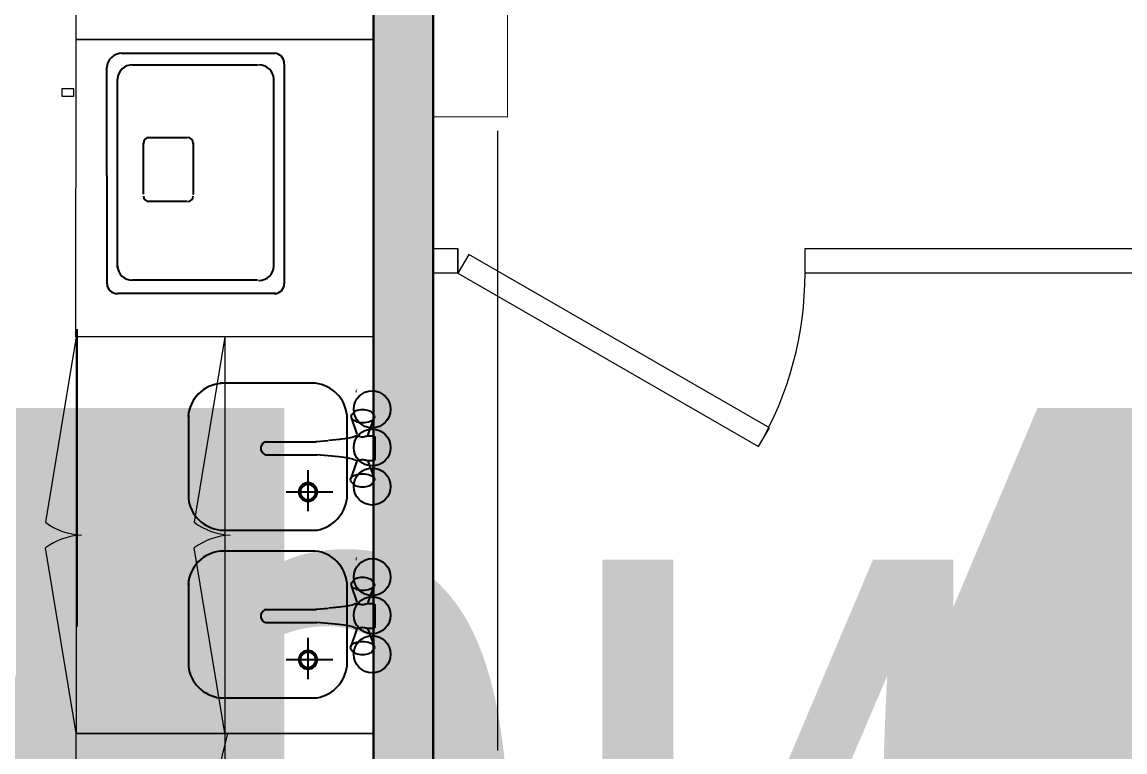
# Model space of a CAD drawing. Header units: millimetres. Extents: x -13407 to 158044, y -108832 to 109387.
# Drawn here: x 13611 to 15835, y 63797 to 65269 of the extents above; entities that cross this region are included whole.
import ezdxf
from ezdxf.enums import TextEntityAlignment as Align

# ---------------------------------------------------------------- set-up
doc = ezdxf.new("R2018")
doc.units = ezdxf.units.MM
doc.linetypes.add('CENTER', pattern=[2, 1.25, -0.25, 0.25, -0.25])
doc.layers.get('Defpoints').update_dxf_attribs({"color": 6})
for name, color, linetype, lineweight in [('АР_Двери', 5, 'Continuous', 18), ('АР_Маркер экспликации', 239, 'Continuous', 13), ('АР_Номер помещения', 1, 'Continuous', 25), ('АР_Оси', 193, 'Continuous', 9), ('АР_Перегородки газоблок', 165, 'Continuous', 30), ('АР_Перегородки газоблок_Штрих', 165, 'Continuous', 5), ('АР_Перегородки сантехнические', 216, 'Continuous', 9), ('АР_Помещения_площадь', 19, 'Continuous', 9), ('ТХ_мебель передв', 250, 'Continuous', 13), ('ТХ_мебель_стац', 250, 'Continuous', 13), ('ТХ_ОСНОВНОЙ', 103, 'Continuous', 25)]:
    doc.layers.add(name, color=color, linetype=linetype, lineweight=lineweight)
doc.layers.add('АР_Названия помещений', color=124, linetype='Continuous', lineweight=5, plot=False)
for name, color, linetype in [('ТХ', 7, 'Continuous'), ('ТХ_ВК_оборуд.ТХ', 250, 'Continuous'), ('ТХ_обор_бытовое', 14, 'Continuous'), ('ТХ_оборуд_учебн', 80, 'Continuous')]:
    doc.layers.add(name, color=color, linetype=linetype)
doc.styles.add('ISOCPEUR', font='isocpeur.ttf', dxfattribs={"width": 0.7})
doc.styles.get("Standard").update_dxf_attribs({"font": 'arial.ttf'})

# ---------------------------------------------------------------- blocks, each defined once
blk = doc.blocks.new('*U250')
for p, q in [((0, 0), (0, 50)), ((700, 0), (700, 50))]:
    blk.add_line(p, q)
blk.add_lwpolyline([(0, 0), (606.2, -350), (628.1, -312.1), (21.9, 37.9)], close=True)
blk.add_arc((0, 0), 700, 330, 0)
blk = doc.blocks.new('*U374')
at = {"layer": 'Defpoints', "color": 7, "style": 'ISOCPEUR', "width": 0.7}
blk.add_attdef('ПЛОЩАДЬ_ПОМЕЩЕНИЯ', text='', height=200, dxfattribs=at).set_placement((-10334.3, 590.5), align=Align.MIDDLE_RIGHT)
at = {"layer": 'Defpoints', "color": 7, "style": 'ISOCPEUR', "width": 0.7, "flags": 1}
blk.add_attdef('КАТЕГОРИЯ', (-499.2, -2092.2), '', height=250, dxfattribs=at)
at = {"layer": 'АР_Номер помещения', "color": 7, "style": 'ISOCPEUR', "width": 0.7}
blk.add_attdef('НОМЕР_ПОМЕЩЕНИЯ', text='', height=300, dxfattribs=at).set_placement((-13678.2, 5596.2), align=Align.MIDDLE_CENTER)
at = {"layer": 'АР_Помещения_площадь', "color": 7, "lineweight": 30, "width": 0.7, "flags": 104}
blk.add_attdef('ИМЯ_ПОМЕЩЕНИЯ', text='', height=100, dxfattribs=at).set_placement((157.6, 1217.1), align=Align.MIDDLE_CENTER)
blk = doc.blocks.new('*U375')
at = {"layer": 'Defpoints', "color": 7, "style": 'ISOCPEUR', "width": 0.7}
blk.add_attdef('ПЛОЩАДЬ_ПОМЕЩЕНИЯ', text='', height=200, dxfattribs=at).set_placement((-14940.3, 650.1), align=Align.MIDDLE_RIGHT)
at = {"layer": 'Defpoints', "color": 7, "style": 'ISOCPEUR', "width": 0.7, "flags": 1}
blk.add_attdef('КАТЕГОРИЯ', (-499.2, -2092.2), '', height=250, dxfattribs=at)
at = {"layer": 'АР_Номер помещения', "color": 7, "style": 'ISOCPEUR', "width": 0.7}
blk.add_attdef('НОМЕР_ПОМЕЩЕНИЯ', text='', height=300, dxfattribs=at).set_placement((-17961.7, 2522.7), align=Align.MIDDLE_CENTER)
at = {"layer": 'АР_Помещения_площадь', "color": 7, "lineweight": 30, "width": 0.7, "flags": 104}
blk.add_attdef('ИМЯ_ПОМЕЩЕНИЯ', text='', height=100, dxfattribs=at).set_placement((157.6, 1217.1), align=Align.MIDDLE_CENTER)
blk = doc.blocks.new('шкаф мойка 2-х 800х600')
at = {"extrusion": (-6.19743e-05, -0.000470712, 1)}
for p, q in [((-12240, -147209, 0), (-12178.1, -147583.1, 0)), ((-12240, -147909, -0.1), (-12240, -147309, 0.1)), ((-12240, -148009, 0), (-12178.1, -147634.9, 0))]:
    blk.add_line(p, q, dxfattribs=at)
blk.add_lwpolyline([(-12240, -148009), (-12240, -147209), (-12840, -147209), (-12840, -148009)], close=True)
for centre, radius, start, end in [((-12257, -147476.8, 70.2), 132.3, 272.7246, 306.5699), ((-12256.4, -147739.6, 70.2), 130.8, 53.2335, 87.489)]:
    blk.add_arc(centre, radius, start, end, dxfattribs=at)
at = {"layer": 'ТХ_ВК_оборуд.ТХ'}
for p, q in [((-12707.6, -147318.5), (-12707.7, -147401.6)), ((-12757.5, -147357.2), (-12663.3, -147357.3)), ((-12841.4, -147382.3), (-12841, -147380.2)), ((-12841, -147384.4), (-12841.4, -147382.3)), ((-12841, -147380.2), (-12839.9, -147378.2)), ((-12839.9, -147386.4), (-12841, -147384.4)), ((-12839.9, -147386.4), (-12841, -147384.4)), ((-12829.2, -147418), (-12841, -147384.4)), ((-12839.9, -147378.2), (-12836.2, -147373.7)), ((-12838.2, -147388.3), (-12839.9, -147386.4)), ((-12838.2, -147388.3), (-12839.9, -147386.4)), ((-12835.8, -147390), (-12838.2, -147388.3)), ((-12835.8, -147390), (-12838.2, -147388.3)), ((-12836.2, -147373.7), (-12834.7, -147372.1)), ((-12834.7, -147372.1), (-12832.7, -147370.7)), ((-12832.7, -147370.7), (-12830.2, -147369.4)), ((-12830.2, -147369.4), (-12827.4, -147368.4)), ((-12827.4, -147368.4), (-12824.2, -147367.7)), ((-12824.2, -147367.7), (-12820.8, -147367.2)), ((-12820.8, -147367.2), (-12817.4, -147367.1)), ((-12817.4, -147367.1), (-12813.9, -147367.2)), ((-12813.9, -147367.2), (-12810.5, -147367.7)), ((-12810.5, -147367.7), (-12807.4, -147368.4)), ((-12807.4, -147368.4), (-12804.5, -147369.4)), ((-12805.6, -147418), (-12793.7, -147384.4)), ((-12804.5, -147369.4), (-12802.1, -147370.7)), ((-12802.1, -147370.7), (-12800.1, -147372.1)), ((-12800.1, -147372.1), (-12798.6, -147373.7)), ((-12796.6, -147388.3), (-12799, -147390)), ((-12794.8, -147378.2), (-12798.6, -147373.7)), ((-12794.8, -147386.4), (-12796.6, -147388.3)), ((-12794.8, -147378.2), (-12793.7, -147380.2)), ((-12793.7, -147384.4), (-12794.8, -147386.4)), ((-12793.7, -147380.2), (-12793.4, -147382.3)), ((-12793.4, -147382.3), (-12793.7, -147384.4)), ((-12832.8, -147391.5), (-12835.8, -147390)), ((-12832.8, -147391.5), (-12835.8, -147390)), ((-12829.4, -147392.7), (-12832.8, -147391.5)), ((-12829.4, -147392.7), (-12832.8, -147391.5)), ((-12825.6, -147393.6), (-12829.4, -147392.7)), ((-12825.6, -147393.6), (-12829.4, -147392.7)), ((-12821.5, -147394.1), (-12825.6, -147393.6)), ((-12821.5, -147394.1), (-12825.6, -147393.6)), ((-12817.4, -147394.3), (-12821.5, -147394.1)), ((-12817.4, -147394.3), (-12821.5, -147394.1)), ((-12813.2, -147394.1), (-12817.4, -147394.3)), ((-12813.2, -147394.1), (-12817.4, -147394.3)), ((-12809.2, -147393.6), (-12813.2, -147394.1)), ((-12809.2, -147393.6), (-12813.2, -147394.1)), ((-12805.4, -147392.7), (-12809.2, -147393.6)), ((-12805.4, -147392.7), (-12809.2, -147393.6)), ((-12801.9, -147391.5), (-12805.4, -147392.7)), ((-12801.9, -147391.5), (-12805.4, -147392.7)), ((-12799, -147390), (-12801.9, -147391.5)), ((-12799, -147390), (-12801.9, -147391.5)), ((-12842.4, -147423.6), (-12842.3, -147423.1)), ((-12842.4, -147423.6), (-12842.3, -147423.1)), ((-12842.4, -147467.6), (-12842.4, -147423.6)), ((-12842.3, -147423.1), (-12842.2, -147422.6)), ((-12842.3, -147423.1), (-12842.2, -147422.6)), ((-12842.2, -147422.6), (-12842, -147422.1)), ((-12842.2, -147422.6), (-12842, -147422.1)), ((-12842, -147422.1), (-12841.7, -147421.7)), ((-12842, -147422.1), (-12841.7, -147421.7)), ((-12841.7, -147421.7), (-12841.3, -147421.3)), ((-12841.7, -147421.7), (-12841.3, -147421.3)), ((-12841.3, -147421.3), (-12840.9, -147421)), ((-12841.3, -147421.3), (-12840.9, -147421)), ((-12840.9, -147421), (-12840.4, -147420.8)), ((-12840.9, -147421), (-12840.4, -147420.8)), ((-12840.4, -147420.8), (-12839.9, -147420.6)), ((-12840.4, -147420.8), (-12839.9, -147420.6)), ((-12839.9, -147420.6), (-12839.4, -147420.6)), ((-12839.9, -147420.6), (-12839.4, -147420.6)), ((-12839.4, -147420.6), (-12827.4, -147420.6)), ((-12828.7, -147419), (-12829.2, -147418)), ((-12828.7, -147419), (-12829.2, -147418)), ((-12827.8, -147419.9), (-12828.7, -147419)), ((-12827.8, -147419.9), (-12828.7, -147419)), ((-12826.6, -147420.8), (-12827.8, -147419.9)), ((-12826.6, -147420.8), (-12827.8, -147419.9)), ((-12827.4, -147420.6), (-12827.4, -147420.2)), ((-12825.1, -147421.5), (-12826.6, -147420.8)), ((-12825.1, -147421.5), (-12826.6, -147420.8)), ((-12823.4, -147422.1), (-12825.1, -147421.5)), ((-12823.4, -147422.1), (-12825.1, -147421.5)), ((-12821.5, -147422.6), (-12823.4, -147422.1)), ((-12821.5, -147422.6), (-12823.4, -147422.1)), ((-12819.5, -147422.8), (-12821.5, -147422.6)), ((-12819.5, -147422.8), (-12821.5, -147422.6)), ((-12817.4, -147422.9), (-12819.5, -147422.8)), ((-12817.4, -147422.9), (-12819.5, -147422.8)), ((-12815.3, -147422.8), (-12817.4, -147422.9)), ((-12815.3, -147422.8), (-12817.4, -147422.9)), ((-12813.3, -147422.6), (-12815.3, -147422.8)), ((-12813.3, -147422.6), (-12815.3, -147422.8)), ((-12811.4, -147422.1), (-12813.3, -147422.6)), ((-12811.4, -147422.1), (-12813.3, -147422.6)), ((-12809.7, -147421.5), (-12811.4, -147422.1)), ((-12809.7, -147421.5), (-12811.4, -147422.1)), ((-12808.2, -147420.8), (-12809.7, -147421.5)), ((-12808.2, -147420.8), (-12809.7, -147421.5)), ((-12807, -147419.9), (-12808.2, -147420.8)), ((-12807, -147419.9), (-12808.2, -147420.8)), ((-12807.4, -147420.6), (-12807.4, -147420.2)), ((-12807.4, -147420.6), (-12805.4, -147420.6)), ((-12807.4, -147420.6), (-12805.4, -147420.6)), ((-12806.1, -147419), (-12807, -147419.9)), ((-12806.1, -147419), (-12807, -147419.9)), ((-12805.6, -147418), (-12806.1, -147419)), ((-12805.6, -147418), (-12806.1, -147419)), ((-12805.4, -147420.6), (-12804.9, -147420.6)), ((-12805.4, -147420.6), (-12804.9, -147420.6)), ((-12804.9, -147420.6), (-12804.3, -147420.8)), ((-12804.9, -147420.6), (-12804.3, -147420.8)), ((-12804.3, -147420.8), (-12797.5, -147423.7)), ((-12804.3, -147420.8), (-12797.5, -147423.7)), ((-12797.8, -147423.6), (-12785.7, -147426.3)), ((-12785.7, -147426.3), (-12769.5, -147428.6)), ((-12769.6, -147428.5), (-12748.5, -147430.6)), ((-12748.5, -147430.6), (-12725.2, -147432.4)), ((-12723.2, -147432.6), (-12725.2, -147432.4)), ((-12723.2, -147432.6), (-12725.2, -147432.4)), ((-12723.1, -147432.6), (-12723.2, -147432.6)), ((-12622.4, -147432.6), (-12723.2, -147432.6)), ((-12620.4, -147433.2), (-12622.4, -147432.6)), ((-12620.4, -147433.2), (-12622.4, -147432.6)), ((-12618.6, -147434.2), (-12620.4, -147433.2)), ((-12618.6, -147434.2), (-12620.4, -147433.2)), ((-12616.8, -147435.5), (-12618.6, -147434.2)), ((-12615.4, -147437.2), (-12616.8, -147435.5)), ((-12615.4, -147437.2), (-12616.8, -147435.5)), ((-12616.8, -147455.6), (-12615.4, -147454)), ((-12616.8, -147455.6), (-12615.4, -147454)), ((-12614.2, -147439), (-12615.4, -147437.2)), ((-12614.2, -147439), (-12615.4, -147437.2)), ((-12615.4, -147454), (-12614.2, -147452.1)), ((-12615.4, -147454), (-12614.2, -147452.1)), ((-12613.3, -147441.1), (-12614.2, -147439)), ((-12613.3, -147441.1), (-12614.2, -147439)), ((-12614.2, -147452.1), (-12613.3, -147450)), ((-12614.2, -147452.1), (-12613.3, -147450)), ((-12613.3, -147440.6), (-12614, -147439.5)), ((-12614, -147451.7), (-12613.3, -147450.6)), ((-12612.7, -147442.2), (-12613.3, -147440.6)), ((-12612.8, -147443.3), (-12613.3, -147441.1)), ((-12612.8, -147443.3), (-12613.3, -147441.1)), ((-12613.3, -147450), (-12612.8, -147447.8)), ((-12613.3, -147450), (-12612.8, -147447.8)), ((-12613.3, -147450.6), (-12612.7, -147449)), ((-12612.6, -147445.6), (-12612.8, -147443.3)), ((-12612.6, -147445.6), (-12612.8, -147443.3)), ((-12612.8, -147447.8), (-12612.6, -147445.6)), ((-12612.8, -147447.8), (-12612.6, -147445.6)), ((-12612.3, -147443.8), (-12612.7, -147442.2)), ((-12612.7, -147449), (-12612.3, -147447.3)), ((-12612.2, -147445.6), (-12612.3, -147443.8)), ((-12612.3, -147447.3), (-12612.2, -147445.6)), ((-12842.3, -147468.1), (-12842.4, -147467.6)), ((-12842.3, -147468.1), (-12842.4, -147467.6)), ((-12842.2, -147468.6), (-12842.3, -147468.1)), ((-12842.2, -147468.6), (-12842.3, -147468.1)), ((-12842, -147469.1), (-12842.2, -147468.6)), ((-12842, -147469.1), (-12842.2, -147468.6)), ((-12841.7, -147469.5), (-12842, -147469.1)), ((-12841.7, -147469.5), (-12842, -147469.1)), ((-12841.3, -147469.9), (-12841.7, -147469.5)), ((-12841.3, -147469.9), (-12841.7, -147469.5)), ((-12840.9, -147470.2), (-12841.3, -147469.9)), ((-12840.9, -147470.2), (-12841.3, -147469.9)), ((-12829.2, -147473.2), (-12841, -147506.8)), ((-12829.2, -147473.2), (-12841, -147506.8)), ((-12840.4, -147470.4), (-12840.9, -147470.2)), ((-12840.4, -147470.4), (-12840.9, -147470.2)), ((-12839.9, -147470.5), (-12840.4, -147470.4)), ((-12839.9, -147470.5), (-12840.4, -147470.4)), ((-12839.4, -147470.6), (-12839.9, -147470.5)), ((-12839.4, -147470.6), (-12839.9, -147470.5)), ((-12827.4, -147470.6), (-12839.4, -147470.6)), ((-12829.2, -147473.2), (-12828.7, -147472.2)), ((-12829.2, -147473.2), (-12828.7, -147472.2)), ((-12828.7, -147472.2), (-12827.8, -147471.2)), ((-12828.7, -147472.2), (-12827.8, -147471.2)), ((-12827.8, -147471.2), (-12826.6, -147470.4)), ((-12827.8, -147471.2), (-12826.6, -147470.4)), ((-12827.4, -147470.6), (-12827.4, -147471)), ((-12826.6, -147470.4), (-12825.1, -147469.6)), ((-12826.6, -147470.4), (-12825.1, -147469.6)), ((-12825.1, -147469.6), (-12823.4, -147469)), ((-12825.1, -147469.6), (-12823.4, -147469)), ((-12823.4, -147469), (-12821.5, -147468.6)), ((-12823.4, -147469), (-12821.5, -147468.6)), ((-12821.5, -147468.6), (-12819.5, -147468.3)), ((-12821.5, -147468.6), (-12819.5, -147468.3)), ((-12819.5, -147468.3), (-12817.4, -147468.2)), ((-12819.5, -147468.3), (-12817.4, -147468.2)), ((-12817.4, -147468.2), (-12815.3, -147468.3)), ((-12817.4, -147468.2), (-12815.3, -147468.3)), ((-12815.3, -147468.3), (-12813.3, -147468.6)), ((-12815.3, -147468.3), (-12813.3, -147468.6)), ((-12813.3, -147468.6), (-12811.4, -147469)), ((-12813.3, -147468.6), (-12811.4, -147469)), ((-12811.4, -147469), (-12809.7, -147469.6)), ((-12811.4, -147469), (-12809.7, -147469.6)), ((-12809.7, -147469.6), (-12808.2, -147470.4)), ((-12809.7, -147469.6), (-12808.2, -147470.4)), ((-12808.2, -147470.4), (-12807, -147471.2)), ((-12808.2, -147470.4), (-12807, -147471.2)), ((-12805.4, -147470.6), (-12807.4, -147470.6)), ((-12807.4, -147470.6), (-12807.4, -147471)), ((-12807, -147471.2), (-12806.1, -147472.2)), ((-12806.8, -147473.8), (-12795, -147507.4)), ((-12805.6, -147471), (-12798.7, -147468.1)), ((-12799, -147468.2), (-12787, -147465.5)), ((-12787, -147465.5), (-12770.7, -147463.2)), ((-12770.8, -147463.2), (-12749.7, -147461.2)), ((-12748.5, -147460.6), (-12725.2, -147458.8)), ((-12725.2, -147458.8), (-12723.2, -147458.6)), ((-12725.2, -147458.8), (-12723.2, -147458.6)), ((-12622.4, -147458.6), (-12723.2, -147458.6)), ((-12622.4, -147458.6), (-12723.2, -147458.6)), ((-12622.4, -147458.6), (-12620.4, -147458)), ((-12622.4, -147458.6), (-12620.4, -147458)), ((-12620.4, -147458), (-12618.6, -147457)), ((-12618.6, -147457), (-12616.8, -147455.6)), ((-12835.8, -147501.2), (-12832.8, -147499.7)), ((-12832.8, -147499.7), (-12829.4, -147498.5)), ((-12829.4, -147498.5), (-12825.6, -147497.6)), ((-12825.6, -147497.6), (-12821.5, -147497.1)), ((-12821.5, -147497.1), (-12817.4, -147496.9)), ((-12817.4, -147496.9), (-12813.2, -147497.1)), ((-12813.2, -147497.1), (-12809.2, -147497.6)), ((-12809.2, -147497.6), (-12805.4, -147498.5)), ((-12806.6, -147499.1), (-12803.2, -147500.3)), ((-12841.4, -147508.9), (-12841, -147506.8)), ((-12841, -147511), (-12841.4, -147508.9)), ((-12841, -147506.8), (-12839.9, -147504.8)), ((-12839.9, -147513), (-12841, -147511)), ((-12839.9, -147504.8), (-12838.2, -147502.9)), ((-12839.9, -147513), (-12836.2, -147517.5)), ((-12838.2, -147502.9), (-12835.8, -147501.2)), ((-12834.7, -147519.1), (-12836.2, -147517.5)), ((-12832.7, -147520.5), (-12834.7, -147519.1)), ((-12830.2, -147521.7), (-12832.7, -147520.5)), ((-12827.4, -147522.7), (-12830.2, -147521.7)), ((-12804.5, -147521.7), (-12807.4, -147522.7)), ((-12803.3, -147521.1), (-12805.8, -147522.4)), ((-12801.3, -147519.7), (-12803.3, -147521.1)), ((-12803.2, -147500.3), (-12800.2, -147501.8)), ((-12799.8, -147518.1), (-12801.3, -147519.7)), ((-12800.2, -147501.8), (-12797.8, -147503.5)), ((-12796.1, -147513.6), (-12799.8, -147518.1)), ((-12797.8, -147503.5), (-12796.1, -147505.4)), ((-12796.1, -147505.4), (-12795, -147507.4)), ((-12795, -147511.6), (-12796.1, -147513.6)), ((-12795, -147507.4), (-12794.6, -147509.5)), ((-12794.6, -147509.5), (-12795, -147511.6)), ((-12824.2, -147523.5), (-12827.4, -147522.7)), ((-12820.8, -147523.9), (-12824.2, -147523.5)), ((-12817.4, -147524.1), (-12820.8, -147523.9)), ((-12813.9, -147523.9), (-12817.4, -147524.1)), ((-12810.5, -147523.5), (-12813.9, -147523.9)), ((-12807.4, -147522.7), (-12810.5, -147523.5)), ((-12806.1, -147562.2), (-12805.6, -147563.2)), ((-12804.9, -147560.5), (-12805.4, -147560.6)), ((-12804.9, -147560.5), (-12805.4, -147560.6)), ((-12804.3, -147560.4), (-12804.9, -147560.5)), ((-12707.6, -147657), (-12707.7, -147740.1)), ((-12757.5, -147695.8), (-12663.3, -147695.8)), ((-12841.4, -147720.8), (-12841, -147718.7)), ((-12841, -147722.9), (-12841.4, -147720.8)), ((-12841, -147718.7), (-12839.9, -147716.7)), ((-12839.9, -147716.7), (-12836.2, -147712.2)), ((-12836.2, -147712.2), (-12834.7, -147710.6)), ((-12834.7, -147710.6), (-12832.7, -147709.2)), ((-12832.7, -147709.2), (-12830.2, -147707.9)), ((-12830.2, -147707.9), (-12827.4, -147706.9)), ((-12827.4, -147706.9), (-12824.2, -147706.2)), ((-12824.2, -147706.2), (-12820.8, -147705.7)), ((-12820.8, -147705.7), (-12817.4, -147705.6)), ((-12817.4, -147705.6), (-12813.9, -147705.7)), ((-12813.9, -147705.7), (-12810.5, -147706.2)), ((-12810.5, -147706.2), (-12807.4, -147706.9)), ((-12807.4, -147706.9), (-12804.5, -147707.9)), ((-12804.5, -147707.9), (-12802.1, -147709.2)), ((-12802.1, -147709.2), (-12800.1, -147710.6)), ((-12800.1, -147710.6), (-12798.6, -147712.2)), ((-12794.8, -147716.7), (-12798.6, -147712.2)), ((-12794.8, -147716.7), (-12793.7, -147718.7)), ((-12793.7, -147718.7), (-12793.4, -147720.8)), ((-12793.4, -147720.8), (-12793.7, -147722.9)), ((-12839.9, -147724.9), (-12841, -147722.9)), ((-12839.9, -147724.9), (-12841, -147722.9)), ((-12829.2, -147756.5), (-12841, -147722.9)), ((-12838.2, -147726.8), (-12839.9, -147724.9)), ((-12838.2, -147726.8), (-12839.9, -147724.9)), ((-12835.8, -147728.5), (-12838.2, -147726.8)), ((-12835.8, -147728.5), (-12838.2, -147726.8)), ((-12832.8, -147730), (-12835.8, -147728.5)), ((-12832.8, -147730), (-12835.8, -147728.5)), ((-12829.4, -147731.2), (-12832.8, -147730)), ((-12829.4, -147731.2), (-12832.8, -147730)), ((-12825.6, -147732.1), (-12829.4, -147731.2)), ((-12825.6, -147732.1), (-12829.4, -147731.2)), ((-12821.5, -147732.6), (-12825.6, -147732.1)), ((-12821.5, -147732.6), (-12825.6, -147732.1)), ((-12817.4, -147732.8), (-12821.5, -147732.6)), ((-12817.4, -147732.8), (-12821.5, -147732.6)), ((-12813.2, -147732.6), (-12817.4, -147732.8)), ((-12813.2, -147732.6), (-12817.4, -147732.8)), ((-12809.2, -147732.1), (-12813.2, -147732.6)), ((-12809.2, -147732.1), (-12813.2, -147732.6)), ((-12805.4, -147731.2), (-12809.2, -147732.1)), ((-12805.4, -147731.2), (-12809.2, -147732.1)), ((-12805.6, -147756.5), (-12793.7, -147722.9)), ((-12801.9, -147730), (-12805.4, -147731.2)), ((-12801.9, -147730), (-12805.4, -147731.2)), ((-12799, -147728.5), (-12801.9, -147730)), ((-12799, -147728.5), (-12801.9, -147730)), ((-12796.6, -147726.8), (-12799, -147728.5)), ((-12794.8, -147724.9), (-12796.6, -147726.8)), ((-12793.7, -147722.9), (-12794.8, -147724.9)), ((-12842.4, -147762.1), (-12842.3, -147761.6)), ((-12842.4, -147762.1), (-12842.3, -147761.6)), ((-12842.4, -147806.1), (-12842.4, -147762.1)), ((-12842.3, -147761.6), (-12842.2, -147761.1)), ((-12842.3, -147761.6), (-12842.2, -147761.1)), ((-12842.2, -147761.1), (-12842, -147760.6)), ((-12842.2, -147761.1), (-12842, -147760.6)), ((-12842, -147760.6), (-12841.7, -147760.2)), ((-12842, -147760.6), (-12841.7, -147760.2)), ((-12841.7, -147760.2), (-12841.3, -147759.8)), ((-12841.7, -147760.2), (-12841.3, -147759.8)), ((-12841.3, -147759.8), (-12840.9, -147759.5)), ((-12841.3, -147759.8), (-12840.9, -147759.5)), ((-12840.9, -147759.5), (-12840.4, -147759.3)), ((-12840.9, -147759.5), (-12840.4, -147759.3)), ((-12840.4, -147759.3), (-12839.9, -147759.1)), ((-12840.4, -147759.3), (-12839.9, -147759.1)), ((-12839.9, -147759.1), (-12839.4, -147759.1)), ((-12839.9, -147759.1), (-12839.4, -147759.1)), ((-12839.4, -147759.1), (-12827.4, -147759.1)), ((-12828.7, -147757.5), (-12829.2, -147756.5)), ((-12828.7, -147757.5), (-12829.2, -147756.5)), ((-12827.8, -147758.4), (-12828.7, -147757.5)), ((-12827.8, -147758.4), (-12828.7, -147757.5)), ((-12826.6, -147759.3), (-12827.8, -147758.4)), ((-12826.6, -147759.3), (-12827.8, -147758.4)), ((-12827.4, -147759.1), (-12827.4, -147758.7)), ((-12825.1, -147760), (-12826.6, -147759.3)), ((-12825.1, -147760), (-12826.6, -147759.3)), ((-12823.4, -147760.6), (-12825.1, -147760)), ((-12823.4, -147760.6), (-12825.1, -147760)), ((-12821.5, -147761.1), (-12823.4, -147760.6)), ((-12821.5, -147761.1), (-12823.4, -147760.6)), ((-12819.5, -147761.3), (-12821.5, -147761.1)), ((-12819.5, -147761.3), (-12821.5, -147761.1)), ((-12817.4, -147761.4), (-12819.5, -147761.3)), ((-12817.4, -147761.4), (-12819.5, -147761.3)), ((-12815.3, -147761.3), (-12817.4, -147761.4)), ((-12815.3, -147761.3), (-12817.4, -147761.4)), ((-12813.3, -147761.1), (-12815.3, -147761.3)), ((-12813.3, -147761.1), (-12815.3, -147761.3)), ((-12811.4, -147760.6), (-12813.3, -147761.1)), ((-12811.4, -147760.6), (-12813.3, -147761.1)), ((-12809.7, -147760), (-12811.4, -147760.6)), ((-12809.7, -147760), (-12811.4, -147760.6)), ((-12808.2, -147759.3), (-12809.7, -147760)), ((-12808.2, -147759.3), (-12809.7, -147760)), ((-12807, -147758.4), (-12808.2, -147759.3)), ((-12807, -147758.4), (-12808.2, -147759.3)), ((-12807.4, -147759.1), (-12807.4, -147758.7)), ((-12807.4, -147759.1), (-12805.4, -147759.1)), ((-12807.4, -147759.1), (-12805.4, -147759.1)), ((-12806.1, -147757.5), (-12807, -147758.4)), ((-12806.1, -147757.5), (-12807, -147758.4)), ((-12805.6, -147756.5), (-12806.1, -147757.5)), ((-12805.6, -147756.5), (-12806.1, -147757.5)), ((-12805.4, -147759.1), (-12804.9, -147759.1)), ((-12805.4, -147759.1), (-12804.9, -147759.1)), ((-12804.9, -147759.1), (-12804.3, -147759.3)), ((-12804.9, -147759.1), (-12804.3, -147759.3)), ((-12804.3, -147759.3), (-12797.5, -147762.2)), ((-12804.3, -147759.3), (-12797.5, -147762.2)), ((-12797.8, -147762.1), (-12785.7, -147764.8)), ((-12785.7, -147764.8), (-12769.5, -147767.1)), ((-12769.6, -147767.1), (-12748.5, -147769.1)), ((-12748.5, -147769.1), (-12725.2, -147770.9)), ((-12723.2, -147771.1), (-12725.2, -147770.9)), ((-12723.2, -147771.1), (-12725.2, -147770.9)), ((-12723.1, -147771.1), (-12723.2, -147771.1)), ((-12622.4, -147771.1), (-12723.2, -147771.1)), ((-12620.4, -147771.7), (-12622.4, -147771.1)), ((-12620.4, -147771.7), (-12622.4, -147771.1)), ((-12618.6, -147772.7), (-12620.4, -147771.7)), ((-12618.6, -147772.7), (-12620.4, -147771.7)), ((-12616.8, -147774.1), (-12618.6, -147772.7)), ((-12615.4, -147775.7), (-12616.8, -147774.1)), ((-12615.4, -147775.7), (-12616.8, -147774.1)), ((-12614.2, -147777.5), (-12615.4, -147775.7)), ((-12614.2, -147777.5), (-12615.4, -147775.7)), ((-12613.3, -147779.6), (-12614.2, -147777.5)), ((-12613.3, -147779.6), (-12614.2, -147777.5)), ((-12614.2, -147790.6), (-12613.3, -147788.5)), ((-12614.2, -147790.6), (-12613.3, -147788.5)), ((-12613.3, -147779.1), (-12614, -147778)), ((-12612.7, -147780.7), (-12613.3, -147779.1)), ((-12612.8, -147781.8), (-12613.3, -147779.6)), ((-12612.8, -147781.8), (-12613.3, -147779.6)), ((-12613.3, -147788.5), (-12612.8, -147786.3)), ((-12613.3, -147788.5), (-12612.8, -147786.3)), ((-12613.3, -147789.1), (-12612.7, -147787.5)), ((-12612.6, -147784.1), (-12612.8, -147781.8)), ((-12612.6, -147784.1), (-12612.8, -147781.8)), ((-12612.8, -147786.3), (-12612.6, -147784.1)), ((-12612.8, -147786.3), (-12612.6, -147784.1)), ((-12612.3, -147782.4), (-12612.7, -147780.7)), ((-12612.7, -147787.5), (-12612.3, -147785.8)), ((-12612.2, -147784.1), (-12612.3, -147782.4)), ((-12612.3, -147785.8), (-12612.2, -147784.1)), ((-12842.3, -147806.6), (-12842.4, -147806.1)), ((-12842.3, -147806.6), (-12842.4, -147806.1)), ((-12842.2, -147807.1), (-12842.3, -147806.6)), ((-12842.2, -147807.1), (-12842.3, -147806.6)), ((-12842, -147807.6), (-12842.2, -147807.1)), ((-12842, -147807.6), (-12842.2, -147807.1)), ((-12841.7, -147808), (-12842, -147807.6)), ((-12841.7, -147808), (-12842, -147807.6)), ((-12841.3, -147808.4), (-12841.7, -147808)), ((-12841.3, -147808.4), (-12841.7, -147808)), ((-12840.9, -147808.7), (-12841.3, -147808.4)), ((-12840.9, -147808.7), (-12841.3, -147808.4)), ((-12840.4, -147808.9), (-12840.9, -147808.7)), ((-12840.4, -147808.9), (-12840.9, -147808.7)), ((-12839.9, -147809), (-12840.4, -147808.9)), ((-12839.9, -147809), (-12840.4, -147808.9)), ((-12839.4, -147809.1), (-12839.9, -147809)), ((-12839.4, -147809.1), (-12839.9, -147809)), ((-12827.4, -147809.1), (-12839.4, -147809.1)), ((-12829.2, -147811.7), (-12828.7, -147810.7)), ((-12829.2, -147811.7), (-12828.7, -147810.7)), ((-12828.7, -147810.7), (-12827.8, -147809.7)), ((-12828.7, -147810.7), (-12827.8, -147809.7)), ((-12827.8, -147809.7), (-12826.6, -147808.9)), ((-12827.8, -147809.7), (-12826.6, -147808.9)), ((-12827.4, -147809.1), (-12827.4, -147809.5)), ((-12826.6, -147808.9), (-12825.1, -147808.2)), ((-12826.6, -147808.9), (-12825.1, -147808.2)), ((-12825.1, -147808.2), (-12823.4, -147807.6)), ((-12825.1, -147808.2), (-12823.4, -147807.6)), ((-12823.4, -147807.6), (-12821.5, -147807.1)), ((-12823.4, -147807.6), (-12821.5, -147807.1)), ((-12821.5, -147807.1), (-12819.5, -147806.8)), ((-12821.5, -147807.1), (-12819.5, -147806.8)), ((-12819.5, -147806.8), (-12817.4, -147806.7)), ((-12819.5, -147806.8), (-12817.4, -147806.7)), ((-12817.4, -147806.7), (-12815.3, -147806.8)), ((-12817.4, -147806.7), (-12815.3, -147806.8)), ((-12815.3, -147806.8), (-12813.3, -147807.1)), ((-12815.3, -147806.8), (-12813.3, -147807.1)), ((-12813.3, -147807.1), (-12811.4, -147807.6)), ((-12813.3, -147807.1), (-12811.4, -147807.6)), ((-12811.4, -147807.6), (-12809.7, -147808.2)), ((-12811.4, -147807.6), (-12809.7, -147808.2)), ((-12809.7, -147808.2), (-12808.2, -147808.9)), ((-12809.7, -147808.2), (-12808.2, -147808.9)), ((-12808.2, -147808.9), (-12807, -147809.7)), ((-12808.2, -147808.9), (-12807, -147809.7)), ((-12805.4, -147809.1), (-12807.4, -147809.1)), ((-12807.4, -147809.1), (-12807.4, -147809.5)), ((-12807, -147809.7), (-12806.1, -147810.7)), ((-12805.6, -147809.5), (-12798.7, -147806.6)), ((-12799, -147806.7), (-12787, -147804)), ((-12787, -147804), (-12770.7, -147801.7)), ((-12770.8, -147801.7), (-12749.7, -147799.7)), ((-12748.5, -147799.1), (-12725.2, -147797.3)), ((-12725.2, -147797.3), (-12723.2, -147797.1)), ((-12725.2, -147797.3), (-12723.2, -147797.1)), ((-12622.4, -147797.1), (-12723.2, -147797.1)), ((-12622.4, -147797.1), (-12723.2, -147797.1)), ((-12622.4, -147797.1), (-12620.4, -147796.5)), ((-12622.4, -147797.1), (-12620.4, -147796.5)), ((-12620.4, -147796.5), (-12618.6, -147795.5)), ((-12618.6, -147795.5), (-12616.8, -147794.1)), ((-12616.8, -147794.1), (-12615.4, -147792.5)), ((-12616.8, -147794.1), (-12615.4, -147792.5)), ((-12615.4, -147792.5), (-12614.2, -147790.6)), ((-12615.4, -147792.5), (-12614.2, -147790.6)), ((-12614, -147790.2), (-12613.3, -147789.1)), ((-12829.2, -147811.7), (-12841, -147845.3)), ((-12829.2, -147811.7), (-12841, -147845.3)), ((-12806.8, -147812.3), (-12795, -147845.9)), ((-12841.4, -147847.4), (-12841, -147845.3)), ((-12841, -147849.5), (-12841.4, -147847.4)), ((-12841, -147845.3), (-12839.9, -147843.3)), ((-12839.9, -147851.5), (-12841, -147849.5)), ((-12839.9, -147843.3), (-12838.2, -147841.4)), ((-12839.9, -147851.5), (-12836.2, -147856)), ((-12838.2, -147841.4), (-12835.8, -147839.7)), ((-12835.8, -147839.7), (-12832.8, -147838.2)), ((-12832.8, -147838.2), (-12829.4, -147837)), ((-12829.4, -147837), (-12825.6, -147836.1)), ((-12825.6, -147836.1), (-12821.5, -147835.6)), ((-12821.5, -147835.6), (-12817.4, -147835.4)), ((-12817.4, -147835.4), (-12813.2, -147835.6)), ((-12813.2, -147835.6), (-12809.2, -147836.1)), ((-12809.2, -147836.1), (-12805.4, -147837)), ((-12806.6, -147837.6), (-12803.2, -147838.8)), ((-12803.2, -147838.8), (-12800.2, -147840.3)), ((-12800.2, -147840.3), (-12797.8, -147842)), ((-12796.1, -147852.1), (-12799.8, -147856.6)), ((-12797.8, -147842), (-12796.1, -147843.9)), ((-12796.1, -147843.9), (-12795, -147845.9)), ((-12795, -147850.1), (-12796.1, -147852.1)), ((-12795, -147845.9), (-12794.6, -147848)), ((-12794.6, -147848), (-12795, -147850.1)), ((-12834.7, -147857.6), (-12836.2, -147856)), ((-12832.7, -147859), (-12834.7, -147857.6)), ((-12830.2, -147860.2), (-12832.7, -147859)), ((-12827.4, -147861.2), (-12830.2, -147860.2)), ((-12824.2, -147862), (-12827.4, -147861.2)), ((-12820.8, -147862.4), (-12824.2, -147862)), ((-12817.4, -147862.6), (-12820.8, -147862.4)), ((-12813.9, -147862.4), (-12817.4, -147862.6)), ((-12810.5, -147862), (-12813.9, -147862.4)), ((-12807.4, -147861.2), (-12810.5, -147862)), ((-12804.5, -147860.2), (-12807.4, -147861.2)), ((-12803.3, -147859.6), (-12805.8, -147860.9)), ((-12801.3, -147858.2), (-12803.3, -147859.6)), ((-12799.8, -147856.6), (-12801.3, -147858.2)), ((-12804.9, -147899), (-12805.4, -147899.1)), ((-12804.9, -147899), (-12805.4, -147899.1)), ((-12804.3, -147898.9), (-12804.9, -147899)), ((-12806.1, -147900.7), (-12805.6, -147901.7))]:
    blk.add_line(p, q, dxfattribs=at)
for points in [[(-12530.4, -147280.6), (-12725.9, -147280.6)], [(-12786.8, -147349.3), (-12786.3, -147512.5)], [(-12786.3, -147344.8), (-12786.3, -147512.5)], [(-12466.3, -147512.6), (-12466.3, -147344.8)], [(-12786.8, -147390.8), (-12786.8, -147426.5)], [(-12722.2, -147576.6), (-12530.4, -147576.6)], [(-12530.4, -147619.2), (-12725.9, -147619.2)], [(-12786.8, -147687.8), (-12786.3, -147851)], [(-12786.3, -147683.3), (-12786.3, -147851)], [(-12466.3, -147851.1), (-12466.3, -147683.3)], [(-12786.8, -147729.3), (-12786.8, -147765)], [(-12722.2, -147915.2), (-12530.4, -147915.2)]]:
    blk.add_lwpolyline(points, dxfattribs=at)
for centre in [(-12837, -147368.4), (-12837, -147447.2), (-12837, -147524.2), (-12837, -147706.9), (-12837, -147785.7), (-12837, -147862.7)]:
    blk.add_circle(centre, 37.3, dxfattribs=at)
for centre, radius, start, end in [((-12712.8, -147353.5), 74, 100.2177, 173.2241), ((-12538.4, -147352.7), 72.5, 6.2832, 83.7168), ((-12714.3, -147504.6), 72.5, 185.6753, 263.7168), ((-12537.9, -147504.8), 72, 274.1728, 356.2085), ((-12712.8, -147692), 74, 100.2177, 173.2241), ((-12538.4, -147691.2), 72.5, 6.2832, 83.7168), ((-12714.3, -147843.1), 72.5, 185.6753, 263.7168), ((-12537.9, -147843.3), 72, 274.1728, 356.2085)]:
    blk.add_arc(centre, radius, start, end, dxfattribs=at)
at = {"layer": 'ТХ_ВК_оборуд.ТХ', "extrusion": (0, 0, -1)}
for centre, major_axis in [((-12707.6, -147357.3), (-13.2, -13.2)), ((-12707.6, -147357.3), (-10.8, -10.8)), ((-12707.6, -147695.8), (-13.2, -13.2)), ((-12707.6, -147695.8), (-10.8, -10.8))]:
    blk.add_ellipse(centre, major_axis=major_axis, ratio=1, start_param=4.712389, end_param=10.995574, dxfattribs=at)
blk = doc.blocks.new('шкаф навесной 800х300')
at = {"extrusion": (-6.19743e-05, -0.000470712, 1)}
for p, q in [((-13580.8, -146436.7, 0.8), (-13518.9, -146810.7, 0.8)), ((-13580.8, -147136.7, 0.6), (-13580.8, -146536.7, 0.9)), ((-13580.8, -147236.7, 0.8), (-13518.9, -146862.5, 0.7))]:
    blk.add_line(p, q, dxfattribs=at)
at = {"elevation": 0.8}
blk.add_lwpolyline([(-13880.8, -147236.7), (-13580.8, -147236.7), (-13580.8, -146436.7), (-13880.8, -146436.7)], close=True, dxfattribs=at)
at = {"extrusion": (-6.19743e-05, -0.000470712, 1)}
for centre, radius, start, end in [((-13597.7, -146704.4, 70.7), 132.3, 272.7246, 306.5699), ((-13597.2, -146967.3, 70.7), 130.8, 53.2335, 87.489)]:
    blk.add_arc(centre, radius, start, end, dxfattribs=at)
blk = doc.blocks.new('шкаф стол 1 дв 600х600')
at = {"extrusion": (-6.19743e-05, -0.000470712, 1), "elevation": 70.5}
blk.add_lwpolyline([(-12827.5, -147385.6), (-12826.7, -146785.7), (-12226.7, -146785.7), (-12227.5, -147385.6)], close=True, dxfattribs=at)
at = {"elevation": 0.9}
blk.add_lwpolyline([(-12223, -147286.3), (-12198.6, -147286.3), (-12198.6, -147271.5), (-12223, -147271.5)], close=True, dxfattribs=at)
blk = doc.blocks.new('мультиварка')
at = {"linetype": 'ByBlock'}
for points in [[(-9579.5, -151493.5), (-9270.2, -151493.5), (-9270.2, -151493.5)], [(-9609.7, -151958.8), (-9609.9, -151522.2)], [(-9558, -151516.8), (-9306, -151516.8), (-9306, -151516.8)], [(-9252.2, -151515), (-9252.2, -151958.8)], [(-9588.4, -151926.2), (-9588.4, -151545.4)], [(-9273.7, -151543.3), (-9273.7, -151925.6)], [(-9536.1, -151778.1), (-9536.1, -151674.2), (-9536.1, -151674.2)], [(-9527.1, -151663.5), (-9448.3, -151663.5), (-9448.3, -151663.5)], [(-9435.8, -151674.2), (-9435.8, -151778.1), (-9435.8, -151778.1)], [(-9448.3, -151792.5), (-9527.1, -151792.5), (-9527.1, -151792.5)], [(-9306, -151951.6), (-9558.2, -151951.4), (-9558.2, -151951.4)], [(-9270.2, -151978.5), (-9588.2, -151978.5), (-9588.2, -151978.5)]]:
    blk.add_lwpolyline(points, dxfattribs=at)
for points in [[(-9579.5, -151493.5), (-9595.6, -151493.5), (-9609.9, -151506), (-9609.9, -151522.1)], [(-9252.2, -151515), (-9252.2, -151502.4), (-9261.2, -151493.5), (-9271.9, -151493.5)], [(-9558, -151516.8), (-9574.1, -151516.8), (-9588.4, -151529.3), (-9588.4, -151545.4)], [(-9273.6, -151545.8), (-9273.6, -151529.7), (-9286.2, -151517.1), (-9304.1, -151517.1)], [(-9525.3, -151663.5), (-9530.7, -151663.5), (-9536.1, -151668.8), (-9536.1, -151676)], [(-9435.8, -151676), (-9435.8, -151668.8), (-9441.1, -151663.5), (-9446.5, -151663.5)], [(-9536.1, -151781.7), (-9536.1, -151787.1), (-9530.7, -151792.5), (-9525.3, -151792.5)], [(-9446.5, -151792.5), (-9441.1, -151792.5), (-9435.8, -151787.1), (-9435.8, -151781.7)], [(-9588.7, -151922.7), (-9588.7, -151938.8), (-9574.3, -151951.4), (-9558.2, -151951.4)], [(-9304.1, -151951.8), (-9286.2, -151951.8), (-9273.6, -151939.2), (-9273.6, -151923.1)], [(-9609.7, -151958.8), (-9609.7, -151969.5), (-9600.8, -151978.5), (-9588.2, -151978.5)], [(-9271.9, -151978.5), (-9261.2, -151978.5), (-9252.2, -151969.5), (-9252.2, -151958.8)]]:
    blk.add_open_spline(points, degree=3, dxfattribs=at)
blk = doc.blocks.new('шакф навесной 600х300')
at = {"extrusion": (-6.19743e-05, -0.000470712, 1)}
for p, q in [((-13586.5, -147327, 0.9), (-13518.9, -147601.1, 0.8)), ((-13580.8, -147927, 0.6), (-13580.8, -147327, 0.9)), ((-13586.4, -147927, 0.6), (-13518.9, -147652.9, 0.7))]:
    blk.add_line(p, q, dxfattribs=at)
at = {"elevation": 0.8}
blk.add_lwpolyline([(-13880.8, -147927), (-13580.8, -147927), (-13580.8, -147327), (-13880.8, -147327)], close=True, dxfattribs=at)
at = {"extrusion": (-6.19743e-05, -0.000470712, 1)}
for centre, radius, start, end in [((-13597.7, -147494.8, 71.1), 132.3, 272.7246, 306.5699), ((-13597.2, -147757.7, 71.1), 130.8, 53.2335, 87.489)]:
    blk.add_arc(centre, radius, start, end, dxfattribs=at)
blk = doc.blocks.new('У240')
at = {"layer": 'ТХ_обор_бытовое', "lineweight": 0, "ltscale": 100, "transparency": 33554687, "const_width": 2}
blk.add_lwpolyline([(259065, 2931.5), (259065, 3191.5), (259215, 3191.5), (259215, 2931.5)], close=True, dxfattribs=at)

msp = doc.modelspace()

# ---------------------------------------------------------------- hatches: boundary and pattern name
at = {"layer": 'АР_Перегородки газоблок_Штрих', "ltscale": 100}
h = msp.add_hatch(dxfattribs=at)
h.set_pattern_fill('AR-CONC', color=256, scale=30)
h.set_pattern_definition([(50, (76865.7, -55313.48), (215.17805, -18.82564), [22.5, -247.5]), (355, (76865.7, -55313.48), (-41.6254, 225.65764), [18, -198]), (100.45144, (76883.63, -55315.05), (173.55265, 206.832), [19.12206, -210.34263]), (46.1842, (76865.7, -55253.48), (320.1724, -49.6558), [33.75, -371.25]), (96.63564, (76892.38, -55257.62), (280.3986, 292.2356), [28.6831, -315.5141]), (351.18416, (76865.7, -55253.5), (280.3986, 292.2356), [27, -297]), (21, (76895.7, -55268.48), (179.07212, -120.78567), [22.5, -247.5]), (326, (76895.7, -55268.48), (72.9946, 217.545), [18, -198]), (71.45144, (76910.62, -55278.55), (252.0667, 96.75935), [19.12206, -210.34263]), (37.5, (76865.7, -55313.48), (3.647957, 99.868156), [0, -195.6, 0, -201, 0, -198.75]), (7.5, (76865.7, -55313.48), (78.92086, 118.32351), [0, -114.6, 0, -191.1, 0, -75.75]), (327.5, (76798.8, -55313.48), (160.14673, -6.76646), [0, -75, 0, -234, 0, -310.5]), (317.5, (76768.8, -55313.48), (174.95585, 30.0315), [0, -97.5, 0, -155.4, 0, -220.5])])
h.paths.add_polyline_path([(15274.9, 72037.2), (15154.9, 72037.2), (15154.9, 70672.2), (14439.9, 70672.2), (14439.9, 72037.2), (14319.9, 72037.2), (14319.9, 63207.2), (12769.9, 63207.2), (12769.9, 63087.2), (17369.9, 63087.4), (17369.9, 63207.4), (14439.9, 63207.2), (14439.9, 66015), (15919.9, 66015), (15919.9, 66015), (19619.9, 66015), (19619.9, 66015), (23769.9, 66015), (23769.9, 66134.7), (21838.7, 66134.7), (21838.8, 66706.8), (21718.8, 66706.8), (21718.7, 66134.8), (19739.9, 66135), (19739.9, 66706.8), (19619.9, 66706.8), (19619.9, 66135), (18598.4, 66135), (18598.4, 66706.8), (18614.9, 66706.8), (18718.4, 66706.8), (18718.4, 66135), (18614.9, 66135), (17369.9, 66135), (17369.9, 66706.8), (17369.9, 66135), (15799.9, 66135), (15799.9, 66706.8), (15799.9, 66706.8), (15799.9, 66135), (15919.9, 66135), (15919.9, 66706.8), (15799.9, 66706.8), (15799.9, 66135), (15274.9, 66135), (15274.9, 66706.8), (15274.9, 66706.8), (15274.9, 66135), (14439.9, 66135), (14439.9, 66706.8), (23770, 66706.6), (23769.9, 66134.7), (23769.9, 66134.7), (23769.9, 66826.8), (23047.6, 66826.6), (19739.9, 66826.8), (19739.9, 68276.8), (19619.9, 68276.8), (19619.9, 66826.8), (14439.9, 66826.8), (14439.9, 69087.2), (17369.9, 69087.2), (17369.9, 69207.2), (14439.9, 69207.2), (14439.9, 70672.2), (15154.9, 70672.2), (15154.9, 69207.2), (15274.9, 69207.2)])

# ---------------------------------------------------------------- linework, layer by layer
at = {"layer": 'АР_Оси', "linetype": 'CENTER', "ltscale": 1000}
msp.add_line((14569.9, 79049.7), (14569.9, 23317.3), dxfattribs=at)
at = {"layer": 'АР_Перегородки газоблок', "ltscale": 100}
for points in [[(14319.9, 63207.2), (14319.9, 72037.2)], [(14439.9, 66015), (14439.9, 63207.2)]]:
    msp.add_lwpolyline(points, dxfattribs=at)
at = {"layer": 'АР_Перегородки сантехнические', "lineweight": 0}
for points in [[(14489.9, 64812.7), (14489.9, 64762.7), (14439.9, 64762.7), (14439.9, 64812.7)], [(15869.9, 64812.7), (15869.9, 64762.7), (15189.9, 64762.7), (15189.9, 64812.7)]]:
    msp.add_lwpolyline(points, close=True, dxfattribs=at)
at = {"layer": 'ТХ', "color": 0, "extrusion": (6.19743e-05, 0.000470712, 1)}
msp.add_line((13721.6, 64649.8, -0.7), (13721.6, 64049.8, -0.4), dxfattribs=at)

# ---------------------------------------------------------------- block references
at = {"layer": 'АР_Двери', "lineweight": 30}
msp.add_blockref('*U250', (14489.9, 64762.7), dxfattribs=at)
at = {"layer": 'АР_Маркер экспликации'}
ref = msp.add_blockref('*U374', (23649.4, 63174.3), dxfattribs=at)
lines = msp.add_mtext('\\W0.8000;Кабинет материальной технологии тип1', dxfattribs={"layer": 'АР_Названия помещений', "insert": (9917.2, 67178.9), "char_height": 1576.782, "width": 926.94, "attachment_point": 1})
ref.add_attrib('ИМЯ_ПОМЕЩЕНИЯ', '', (9917.2, 67178.9), dxfattribs={"flags": 104}).embed_mtext(lines)
ref = msp.add_blockref('*U375', (20042.4, 63174.3), dxfattribs=at)
lines = msp.add_mtext('\\W0.8000;Кабинет с рабочим пространством для учителей тип 1 (начальная школа)', dxfattribs={"layer": 'АР_Названия помещений', "insert": (2269.2, 65871), "char_height": 5947.262, "width": 926.94, "attachment_point": 1})
ref.add_attrib('ИМЯ_ПОМЕЩЕНИЯ', '', (2269.2, 65871), dxfattribs={"flags": 104}).embed_mtext(lines)
at = {"layer": 'ТХ_мебель передв', "rotation": 180}
for name, p in [('шкаф стол 1 дв 600х600', (1493.2, -81551.6, -0.6)), ('шкаф стол 1 дв 600х600', (1492.4, -82151.5, -0.3)), ('шкаф навесной 800х300', (439.1, -82602.5, -0.8)), ('шкаф стол 1 дв 600х600', (1492.4, -83551.5, -0.3)), ('шакф навесной 600х300', (439.1, -84092.9, -0.8))]:
    msp.add_blockref(name, p, dxfattribs=at)
at = {"layer": 'ТХ_мебель_стац', "rotation": 180}
msp.add_blockref('шкаф мойка 2-х 800х600', (1479.9, -83374.8), dxfattribs=at)
msp.add_blockref('шкаф мойка 2-х 800х600', (1479.9, -83374.8), dxfattribs=at)
msp.add_blockref('шкаф мойка 2-х 800х600', (1479.9, -83374.8), dxfattribs=at)
at = {"layer": 'ТХ_оборуд_учебн', "lineweight": 0}
msp.add_blockref('мультиварка', (23391.9, 216699.8, 0.3), dxfattribs=at)
at = {"layer": 'ТХ_ОСНОВНОЙ'}
msp.add_blockref('У240', (-244625, 62146.5), dxfattribs=at)

doc.saveas('drawing.dxf')
